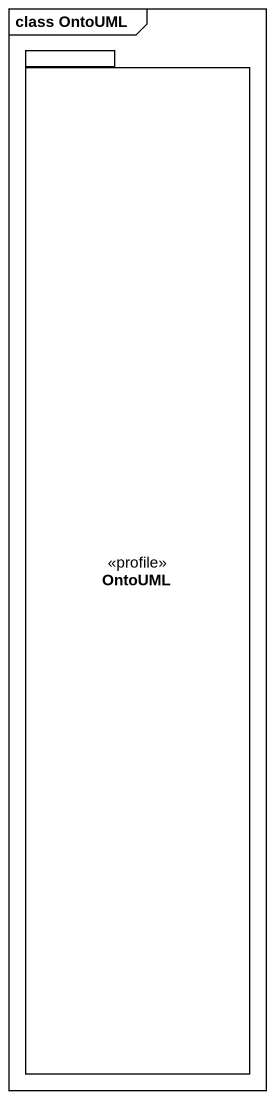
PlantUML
@startuml
mainframe class OntoUML
package OntoUML <<profile>> {
}
@enduml
